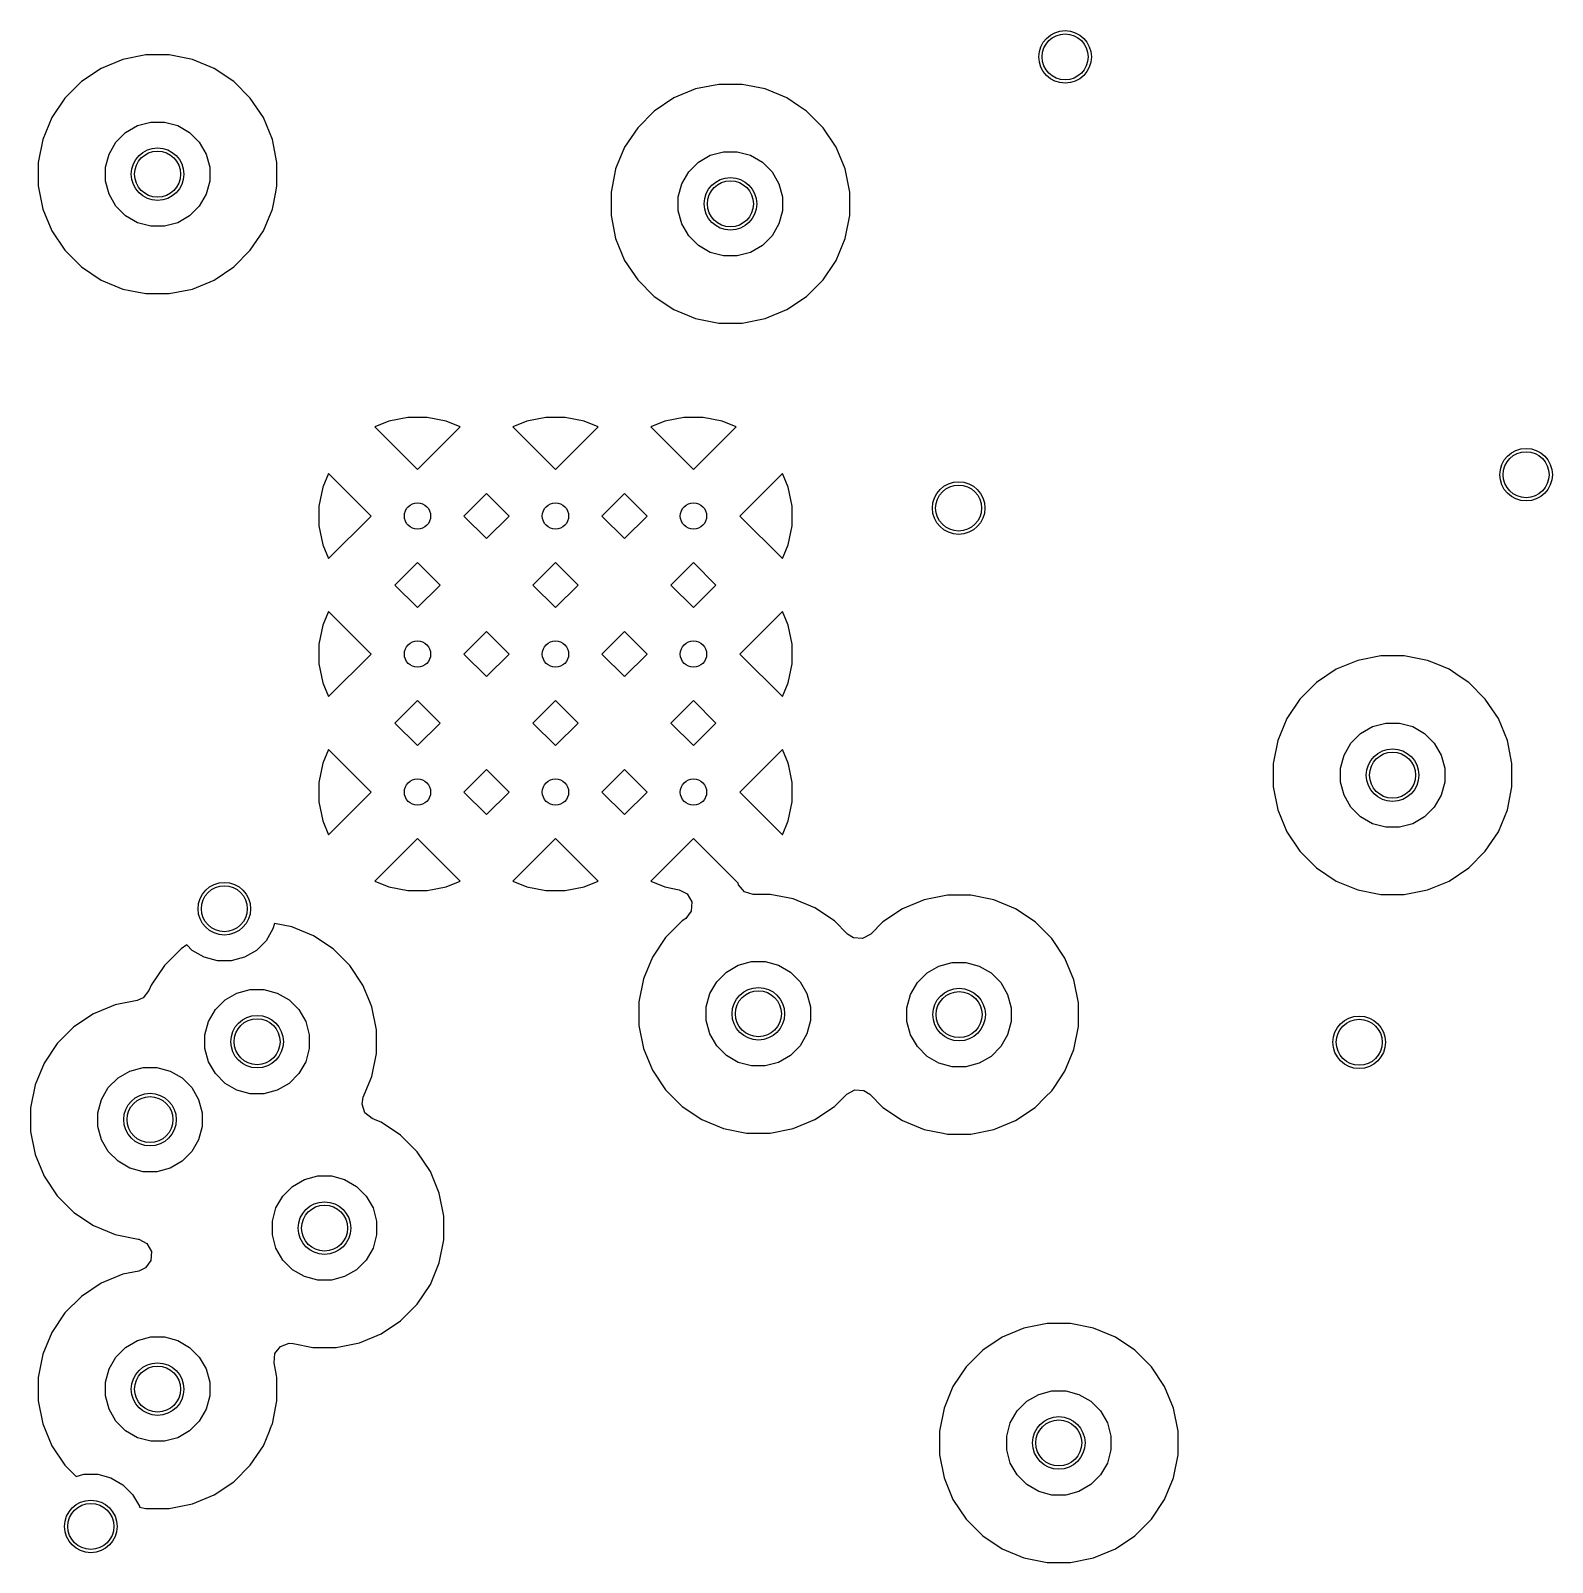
# Model space of a CAD drawing. Extents: x -2.18 to 1.8, y 0.44 to 2.81.
# Drawn here: x -1.118 to -0.6621, y 1.9292 to 2.388 of the extents above; entities that cross this region are included whole.
import ezdxf

# ---------------------------------------------------------------- set-up
doc = ezdxf.new("R2010")
doc.units = 0
doc.header["$MEASUREMENT"] = 0
doc.layers.add('BLACK', color=7, linetype='CONTINUOUS')

msp = doc.modelspace()

# ---------------------------------------------------------------- linework, layer by layer
at = {"layer": 'BLACK', "linetype": 'CONTINUOUS'}
for p, q in [((-1.09694, 2.3767), (-1.1028, 2.37278)), ((-1.09043, 2.37939), (-1.09694, 2.3767)), ((-1.09694, 2.3767), (-1.09694, 2.3767)), ((-1.08352, 2.38077), (-1.09043, 2.37939)), ((-1.09043, 2.37939), (-1.09043, 2.37939)), ((-1.07648, 2.38077), (-1.08352, 2.38077)), ((-1.08352, 2.38077), (-1.08352, 2.38077)), ((-1.06957, 2.37939), (-1.07648, 2.38077)), ((-1.07648, 2.38077), (-1.07648, 2.38077)), ((-1.06306, 2.3767), (-1.06957, 2.37939)), ((-1.06957, 2.37939), (-1.06957, 2.37939)), ((-1.0572, 2.37278), (-1.06306, 2.3767)), ((-1.06306, 2.3767), (-1.06306, 2.3767)), ((-1.1028, 2.37278), (-1.10778, 2.3678)), ((-1.1028, 2.37278), (-1.1028, 2.37278)), ((-1.05222, 2.3678), (-1.0572, 2.37278)), ((-1.0572, 2.37278), (-1.0572, 2.37278)), ((-0.9119, 2.37189), (-0.91881, 2.37052)), ((-0.90486, 2.37189), (-0.9119, 2.37189)), ((-0.9119, 2.37189), (-0.9119, 2.37189)), ((-0.89795, 2.37052), (-0.90486, 2.37189)), ((-0.90486, 2.37189), (-0.90486, 2.37189)), ((-1.10778, 2.3678), (-1.1117, 2.36194)), ((-1.10778, 2.3678), (-1.10778, 2.3678)), ((-1.0483, 2.36194), (-1.05222, 2.3678)), ((-1.05222, 2.3678), (-1.05222, 2.3678)), ((-0.92532, 2.36782), (-0.93118, 2.3639)), ((-0.91881, 2.37052), (-0.92532, 2.36782)), ((-0.92532, 2.36782), (-0.92532, 2.36782)), ((-0.91881, 2.37052), (-0.91881, 2.37052)), ((-0.89144, 2.36782), (-0.89795, 2.37052)), ((-0.89795, 2.37052), (-0.89795, 2.37052)), ((-0.88797, 2.3655), (-0.89144, 2.36782)), ((-0.89144, 2.36782), (-0.89144, 2.36782)), ((-0.93118, 2.3639), (-0.93616, 2.35892)), ((-0.93118, 2.3639), (-0.93118, 2.3639)), ((-0.88558, 2.3639), (-0.88797, 2.3655)), ((-0.8806, 2.35892), (-0.88558, 2.3639)), ((-0.88558, 2.3639), (-0.88558, 2.3639)), ((-1.1117, 2.36194), (-1.11439, 2.35543)), ((-1.1117, 2.36194), (-1.1117, 2.36194)), ((-1.08959, 2.35749), (-1.08603, 2.35955)), ((-1.08603, 2.35955), (-1.08206, 2.36061)), ((-1.08206, 2.36061), (-1.07794, 2.36061)), ((-1.07794, 2.36061), (-1.07397, 2.35955)), ((-1.07397, 2.35955), (-1.07041, 2.35749)), ((-1.04561, 2.35543), (-1.0483, 2.36194)), ((-1.0483, 2.36194), (-1.0483, 2.36194)), ((-1.0483, 2.36194), (-1.0483, 2.36194)), ((-0.93616, 2.35892), (-0.94008, 2.35306)), ((-0.93616, 2.35892), (-0.93616, 2.35892)), ((-0.87668, 2.35306), (-0.8806, 2.35892)), ((-0.8806, 2.35892), (-0.8806, 2.35892)), ((-1.11439, 2.35543), (-1.11577, 2.34852)), ((-1.11439, 2.35543), (-1.11439, 2.35543)), ((-1.09455, 2.35103), (-1.09249, 2.35459)), ((-1.09249, 2.35459), (-1.08959, 2.35749)), ((-1.07041, 2.35749), (-1.06751, 2.35459)), ((-1.06751, 2.35459), (-1.06545, 2.35103)), ((-1.04423, 2.34852), (-1.04561, 2.35543)), ((-1.09561, 2.34706), (-1.09455, 2.35103)), ((-1.06545, 2.35103), (-1.06439, 2.34706)), ((-0.94008, 2.35306), (-0.94277, 2.34656)), ((-0.94008, 2.35306), (-0.94008, 2.35306)), ((-0.91797, 2.34862), (-0.91441, 2.35067)), ((-0.91441, 2.35067), (-0.91043, 2.35174)), ((-0.91043, 2.35174), (-0.90632, 2.35174)), ((-0.90632, 2.35174), (-0.90235, 2.35067)), ((-0.90235, 2.35067), (-0.89879, 2.34862)), ((-0.87399, 2.34656), (-0.87668, 2.35306)), ((-0.87668, 2.35306), (-0.87668, 2.35306)), ((-0.87668, 2.35306), (-0.87668, 2.35306)), ((-1.11577, 2.34852), (-1.11577, 2.34148)), ((-1.09561, 2.34294), (-1.09561, 2.34706)), ((-1.06439, 2.34706), (-1.06439, 2.34294)), ((-1.04423, 2.34148), (-1.04423, 2.34852)), ((-0.94277, 2.34655), (-0.94415, 2.33965)), ((-0.94277, 2.34656), (-0.94277, 2.34655)), ((-0.92293, 2.34215), (-0.92087, 2.34571)), ((-0.92087, 2.34571), (-0.91797, 2.34862)), ((-0.89879, 2.34862), (-0.89589, 2.34571)), ((-0.89589, 2.34571), (-0.89383, 2.34215)), ((-0.87261, 2.33964), (-0.87399, 2.34656)), ((-1.11577, 2.34148), (-1.11439, 2.33457)), ((-1.09455, 2.33897), (-1.09561, 2.34294)), ((-1.06439, 2.34294), (-1.06545, 2.33897)), ((-1.0446, 2.33965), (-1.04423, 2.34148)), ((-0.92399, 2.33818), (-0.92293, 2.34215)), ((-0.89383, 2.34215), (-0.89277, 2.33818)), ((-1.09249, 2.33541), (-1.09455, 2.33897)), ((-1.08959, 2.33251), (-1.09249, 2.33541)), ((-1.06751, 2.33541), (-1.07041, 2.33251)), ((-1.06545, 2.33897), (-1.06751, 2.33541)), ((-1.04561, 2.33457), (-1.0446, 2.33965)), ((-0.94415, 2.33965), (-0.94415, 2.3326)), ((-0.92399, 2.33407), (-0.92399, 2.33818)), ((-0.89277, 2.33818), (-0.89277, 2.33407)), ((-0.87261, 2.33422), (-0.87261, 2.33964)), ((-1.11439, 2.33457), (-1.11439, 2.33457)), ((-1.11439, 2.33457), (-1.1117, 2.32806)), ((-1.08603, 2.33045), (-1.08959, 2.33251)), ((-1.07041, 2.33251), (-1.07397, 2.33045)), ((-1.0483, 2.32806), (-1.04561, 2.33457)), ((-0.94415, 2.3326), (-0.94277, 2.32569)), ((-0.92293, 2.3301), (-0.92399, 2.33407)), ((-0.89277, 2.33407), (-0.89383, 2.3301)), ((-0.87399, 2.32569), (-0.87261, 2.3326)), ((-0.87261, 2.3326), (-0.87261, 2.33422)), ((-1.1117, 2.32806), (-1.1117, 2.32806)), ((-1.1117, 2.32806), (-1.10778, 2.3222)), ((-1.08206, 2.32939), (-1.08603, 2.33045)), ((-1.07794, 2.32939), (-1.08206, 2.32939)), ((-1.07397, 2.33045), (-1.07794, 2.32939)), ((-1.05222, 2.3222), (-1.0483, 2.32806)), ((-0.92087, 2.32654), (-0.92293, 2.3301)), ((-0.91797, 2.32363), (-0.92087, 2.32654)), ((-0.89589, 2.32654), (-0.89879, 2.32363)), ((-0.89383, 2.3301), (-0.89589, 2.32654)), ((-1.10778, 2.3222), (-1.10778, 2.3222)), ((-1.10778, 2.3222), (-1.1028, 2.31722)), ((-1.0572, 2.31722), (-1.05222, 2.3222)), ((-0.94277, 2.32569), (-0.94277, 2.32569)), ((-0.94277, 2.32569), (-0.94008, 2.31918)), ((-0.91441, 2.32157), (-0.91797, 2.32363)), ((-0.91043, 2.32051), (-0.91441, 2.32157)), ((-0.90235, 2.32157), (-0.90632, 2.32051)), ((-0.89879, 2.32363), (-0.90235, 2.32157)), ((-0.87668, 2.31918), (-0.87399, 2.32569)), ((-1.1028, 2.31722), (-1.1028, 2.31722)), ((-1.1028, 2.31722), (-1.09694, 2.3133)), ((-1.06306, 2.3133), (-1.0572, 2.31722)), ((-0.94008, 2.31918), (-0.94008, 2.31918)), ((-0.94008, 2.31918), (-0.93616, 2.31332)), ((-0.90632, 2.32051), (-0.91043, 2.32051)), ((-0.8806, 2.31332), (-0.87712, 2.31852)), ((-0.87712, 2.31852), (-0.87668, 2.31918)), ((-1.09694, 2.3133), (-1.09694, 2.3133)), ((-1.09694, 2.3133), (-1.09694, 2.3133)), ((-1.09694, 2.3133), (-1.09043, 2.31061)), ((-1.06957, 2.31061), (-1.06306, 2.3133)), ((-0.93616, 2.31332), (-0.93616, 2.31332)), ((-0.93616, 2.31332), (-0.93118, 2.30834)), ((-0.88558, 2.30834), (-0.8806, 2.31332)), ((-1.09043, 2.31061), (-1.08624, 2.30977)), ((-1.08624, 2.30977), (-1.08352, 2.30923)), ((-1.08352, 2.30923), (-1.08352, 2.30923)), ((-1.08352, 2.30923), (-1.08352, 2.30923)), ((-1.08352, 2.30923), (-1.07648, 2.30923)), ((-1.07648, 2.30923), (-1.06957, 2.31061)), ((-1.07648, 2.30923), (-1.07648, 2.30923)), ((-0.93118, 2.30834), (-0.93118, 2.30834)), ((-0.93118, 2.30834), (-0.92532, 2.30443)), ((-0.89144, 2.30443), (-0.88558, 2.30834)), ((-0.92532, 2.30443), (-0.92532, 2.30443)), ((-0.92532, 2.30443), (-0.92532, 2.30443)), ((-0.92532, 2.30443), (-0.91881, 2.30173)), ((-0.89795, 2.30173), (-0.89144, 2.30443)), ((-0.91881, 2.30173), (-0.9119, 2.30035)), ((-0.9119, 2.30035), (-0.9119, 2.30035)), ((-0.9119, 2.30035), (-0.9119, 2.30035)), ((-0.9119, 2.30035), (-0.90486, 2.30035)), ((-0.90486, 2.30035), (-0.89795, 2.30173)), ((-0.90486, 2.30035), (-0.90486, 2.30035)), ((-1.01074, 2.27101), (-1.01488, 2.26929)), ((-1.00503, 2.27215), (-1.01074, 2.27101)), ((-1.01074, 2.27101), (-1.01074, 2.27101)), ((-0.99922, 2.27215), (-1.00503, 2.27215)), ((-0.99351, 2.27101), (-0.99922, 2.27215)), ((-0.98937, 2.26929), (-0.99351, 2.27101)), ((-0.99351, 2.27101), (-0.99351, 2.27101)), ((-0.9694, 2.27101), (-0.97354, 2.26929)), ((-0.9637, 2.27215), (-0.9694, 2.27101)), ((-0.9694, 2.27101), (-0.9694, 2.27101)), ((-0.95788, 2.27215), (-0.9637, 2.27215)), ((-0.95217, 2.27101), (-0.95788, 2.27215)), ((-0.94803, 2.26929), (-0.95217, 2.27101)), ((-0.95217, 2.27101), (-0.95217, 2.27101)), ((-0.92806, 2.27101), (-0.93221, 2.26929)), ((-0.92236, 2.27215), (-0.92806, 2.27101)), ((-0.92806, 2.27101), (-0.92806, 2.27101)), ((-0.91654, 2.27215), (-0.92236, 2.27215)), ((-0.91084, 2.27101), (-0.91654, 2.27215)), ((-0.90669, 2.26929), (-0.91084, 2.27101)), ((-0.91084, 2.27101), (-0.91084, 2.27101)), ((-1.01488, 2.26929), (-1.00213, 2.25654)), ((-1.01488, 2.26929), (-1.01488, 2.26929)), ((-1.00213, 2.25654), (-0.98937, 2.26929)), ((-0.98937, 2.26929), (-0.98937, 2.26929)), ((-0.97354, 2.26929), (-0.96079, 2.25654)), ((-0.97354, 2.26929), (-0.97354, 2.26929)), ((-0.96079, 2.25654), (-0.94803, 2.26929)), ((-0.94803, 2.26929), (-0.94803, 2.26929)), ((-0.93221, 2.26929), (-0.91945, 2.25654)), ((-0.93221, 2.26929), (-0.93221, 2.26929)), ((-0.91945, 2.25654), (-0.90669, 2.26929)), ((-1.0288, 2.25537), (-1.03052, 2.25123)), ((-1.01683, 2.2434), (-1.0288, 2.25537)), ((-1.0288, 2.25537), (-1.0288, 2.25537)), ((-1.00213, 2.25654), (-1.00213, 2.25654)), ((-0.96079, 2.25654), (-0.96079, 2.25654)), ((-0.91945, 2.25654), (-0.91945, 2.25654)), ((-0.89277, 2.25537), (-0.90553, 2.24262)), ((-0.89106, 2.25123), (-0.89277, 2.25537)), ((-1.03052, 2.25123), (-1.03165, 2.24553)), ((-1.03052, 2.25123), (-1.03052, 2.25123)), ((-0.98146, 2.24937), (-0.98821, 2.24262)), ((-0.97549, 2.2434), (-0.98146, 2.24937)), ((-0.94012, 2.24937), (-0.94687, 2.24262)), ((-0.93415, 2.2434), (-0.94012, 2.24937)), ((-0.88992, 2.24553), (-0.89106, 2.25123)), ((-0.89106, 2.25123), (-0.89106, 2.25123)), ((-1.03165, 2.24553), (-1.03165, 2.23971)), ((-1.01605, 2.24262), (-1.01683, 2.2434)), ((-0.97471, 2.24262), (-0.97549, 2.2434)), ((-0.93337, 2.24262), (-0.93415, 2.2434)), ((-0.88992, 2.23971), (-0.88992, 2.24553)), ((-0.88992, 2.24553), (-0.88992, 2.24553)), ((-1.03165, 2.23971), (-1.03052, 2.23401)), ((-1.0288, 2.22986), (-1.01605, 2.24262)), ((-1.01605, 2.24262), (-1.01605, 2.24262)), ((-0.98821, 2.24262), (-0.98146, 2.23587)), ((-0.98146, 2.23587), (-0.97471, 2.24262)), ((-0.94687, 2.24262), (-0.94012, 2.23587)), ((-0.94012, 2.23587), (-0.93337, 2.24262)), ((-0.90553, 2.24262), (-0.90553, 2.24262)), ((-0.90553, 2.24262), (-0.89277, 2.22986)), ((-0.89106, 2.23401), (-0.88992, 2.23971)), ((-0.88992, 2.23971), (-0.88992, 2.23971)), ((-1.03052, 2.23401), (-1.03052, 2.23401)), ((-1.03052, 2.23401), (-1.0288, 2.22986)), ((-0.89277, 2.22986), (-0.89106, 2.234)), ((-0.89277, 2.22986), (-0.89277, 2.22986)), ((-0.89106, 2.234), (-0.89106, 2.23401)), ((-1.00213, 2.2287), (-1.00888, 2.22195)), ((-0.99538, 2.22195), (-1.00213, 2.2287)), ((-0.96079, 2.2287), (-0.96754, 2.22195)), ((-0.95404, 2.22195), (-0.96079, 2.2287)), ((-0.91945, 2.2287), (-0.9262, 2.22195)), ((-0.9127, 2.22195), (-0.91945, 2.2287)), ((-1.00888, 2.22195), (-1.00213, 2.2152)), ((-1.00213, 2.2152), (-0.99538, 2.22195)), ((-0.96754, 2.22195), (-0.96079, 2.2152)), ((-0.96079, 2.2152), (-0.95404, 2.22195)), ((-0.9262, 2.22195), (-0.91945, 2.2152)), ((-0.91945, 2.2152), (-0.9127, 2.22195)), ((-1.0288, 2.21404), (-1.03052, 2.20989)), ((-1.01683, 2.20206), (-1.0288, 2.21404)), ((-1.0288, 2.21404), (-1.0288, 2.21404)), ((-0.89277, 2.21404), (-0.90553, 2.20128)), ((-0.89106, 2.20989), (-0.89277, 2.21404)), ((-1.03052, 2.20989), (-1.03165, 2.20419)), ((-1.03052, 2.20989), (-1.03052, 2.20989)), ((-0.98146, 2.20803), (-0.98821, 2.20128)), ((-0.97549, 2.20206), (-0.98146, 2.20803)), ((-0.94012, 2.20803), (-0.94687, 2.20128)), ((-0.93415, 2.20206), (-0.94012, 2.20803)), ((-0.88992, 2.20419), (-0.89106, 2.20989)), ((-0.89106, 2.20989), (-0.89106, 2.20989)), ((-1.03165, 2.20419), (-1.03165, 2.19837)), ((-1.01605, 2.20128), (-1.01683, 2.20206)), ((-0.97471, 2.20128), (-0.97549, 2.20206)), ((-0.93337, 2.20128), (-0.93415, 2.20206)), ((-0.88992, 2.19837), (-0.88992, 2.20419)), ((-0.88992, 2.20419), (-0.88992, 2.20419)), ((-1.03165, 2.19837), (-1.03052, 2.19267)), ((-1.0288, 2.18852), (-1.01605, 2.20128)), ((-1.01605, 2.20128), (-1.01605, 2.20128)), ((-0.98821, 2.20128), (-0.98146, 2.19453)), ((-0.98146, 2.19453), (-0.97471, 2.20128)), ((-0.94687, 2.20128), (-0.94012, 2.19453)), ((-0.94012, 2.19453), (-0.93337, 2.20128)), ((-0.90553, 2.20128), (-0.90553, 2.20128)), ((-0.90553, 2.20128), (-0.89277, 2.18852)), ((-0.89106, 2.19267), (-0.88992, 2.19837)), ((-0.88992, 2.19837), (-0.88992, 2.19837)), ((-0.72043, 2.19939), (-0.72694, 2.1967)), ((-0.71352, 2.20077), (-0.72043, 2.19939)), ((-0.72043, 2.19939), (-0.72043, 2.19939)), ((-0.70648, 2.20077), (-0.71352, 2.20077)), ((-0.71352, 2.20077), (-0.71352, 2.20077)), ((-0.69957, 2.19939), (-0.70648, 2.20077)), ((-0.70648, 2.20077), (-0.70648, 2.20077)), ((-0.69747, 2.19852), (-0.69957, 2.19939)), ((-0.69957, 2.19939), (-0.69957, 2.19939)), ((-0.69306, 2.1967), (-0.69747, 2.19852)), ((-0.72694, 2.1967), (-0.7328, 2.19278)), ((-0.72694, 2.1967), (-0.72694, 2.1967)), ((-0.69007, 2.1947), (-0.69306, 2.1967)), ((-0.69306, 2.1967), (-0.69306, 2.1967)), ((-0.6872, 2.19278), (-0.69007, 2.1947)), ((-1.03052, 2.19267), (-1.03052, 2.19267)), ((-1.03052, 2.19267), (-1.0288, 2.18852)), ((-0.89277, 2.18852), (-0.89106, 2.19267)), ((-0.89277, 2.18852), (-0.89277, 2.18852)), ((-0.89106, 2.19267), (-0.89106, 2.19267)), ((-0.7328, 2.19278), (-0.73778, 2.1878)), ((-0.7328, 2.19278), (-0.7328, 2.19278)), ((-0.68222, 2.1878), (-0.6872, 2.19278)), ((-0.6872, 2.19278), (-0.6872, 2.19278)), ((-1.00213, 2.18736), (-1.00888, 2.18061)), ((-0.99538, 2.18061), (-1.00213, 2.18736)), ((-0.96079, 2.18736), (-0.96754, 2.18061)), ((-0.95404, 2.18061), (-0.96079, 2.18736)), ((-0.91945, 2.18736), (-0.9262, 2.18061)), ((-0.9127, 2.18061), (-0.91945, 2.18736)), ((-0.73778, 2.1878), (-0.7417, 2.18194)), ((-0.73778, 2.1878), (-0.73778, 2.1878)), ((-0.6783, 2.18194), (-0.68222, 2.1878)), ((-0.68222, 2.1878), (-0.68222, 2.1878)), ((-1.00888, 2.18061), (-1.00213, 2.17386)), ((-1.00213, 2.17386), (-0.99538, 2.18061)), ((-0.96754, 2.18061), (-0.96079, 2.17386)), ((-0.96079, 2.17386), (-0.95404, 2.18061)), ((-0.9262, 2.18061), (-0.91945, 2.17386)), ((-0.91945, 2.17386), (-0.9127, 2.18061)), ((-0.7417, 2.18194), (-0.74439, 2.17543)), ((-0.7417, 2.18194), (-0.7417, 2.18194)), ((-0.71959, 2.17749), (-0.71603, 2.17955)), ((-0.71603, 2.17955), (-0.71206, 2.18061)), ((-0.71206, 2.18061), (-0.70794, 2.18061)), ((-0.70794, 2.18061), (-0.70397, 2.17955)), ((-0.70397, 2.17955), (-0.70041, 2.17749)), ((-0.67561, 2.17543), (-0.6783, 2.18194)), ((-0.6783, 2.18194), (-0.6783, 2.18194)), ((-0.6783, 2.18194), (-0.6783, 2.18194)), ((-0.74439, 2.17543), (-0.74577, 2.16852)), ((-0.74439, 2.17543), (-0.74439, 2.17543)), ((-0.72455, 2.17103), (-0.72249, 2.17459)), ((-0.72249, 2.17459), (-0.71959, 2.17749)), ((-0.70041, 2.17749), (-0.69751, 2.17459)), ((-0.69751, 2.17459), (-0.69545, 2.17103)), ((-0.67423, 2.16852), (-0.67561, 2.17543)), ((-1.0288, 2.1727), (-1.03052, 2.16855)), ((-1.01683, 2.16072), (-1.0288, 2.1727)), ((-1.0288, 2.1727), (-1.0288, 2.1727)), ((-0.89277, 2.1727), (-0.90553, 2.15994)), ((-0.89106, 2.16855), (-0.89277, 2.1727)), ((-0.72561, 2.16706), (-0.72455, 2.17103)), ((-0.69545, 2.17103), (-0.69439, 2.16706)), ((-1.03052, 2.16855), (-1.03165, 2.16285)), ((-1.03052, 2.16855), (-1.03052, 2.16855)), ((-0.98146, 2.16669), (-0.98821, 2.15994)), ((-0.97549, 2.16072), (-0.98146, 2.16669)), ((-0.94012, 2.16669), (-0.94687, 2.15994)), ((-0.93415, 2.16072), (-0.94012, 2.16669)), ((-0.89105, 2.16852), (-0.89106, 2.16855)), ((-0.89091, 2.16781), (-0.89105, 2.16852)), ((-0.88992, 2.16285), (-0.89091, 2.16781)), ((-0.89091, 2.16781), (-0.89091, 2.16781)), ((-0.74577, 2.16852), (-0.74577, 2.16148)), ((-0.72561, 2.16294), (-0.72561, 2.16706)), ((-0.69439, 2.16706), (-0.69439, 2.16294)), ((-0.67423, 2.16148), (-0.67423, 2.16852)), ((-1.03165, 2.16285), (-1.03165, 2.15703)), ((-0.88992, 2.15703), (-0.88992, 2.16285)), ((-0.74577, 2.16148), (-0.74439, 2.15457)), ((-0.72455, 2.15897), (-0.72561, 2.16294)), ((-0.69439, 2.16294), (-0.69545, 2.15897)), ((-0.67561, 2.15457), (-0.67423, 2.16148)), ((-1.03165, 2.15703), (-1.03052, 2.15133)), ((-1.0288, 2.14718), (-1.01605, 2.15994)), ((-1.01605, 2.15994), (-1.01683, 2.16072)), ((-1.01605, 2.15994), (-1.01605, 2.15994)), ((-0.98821, 2.15994), (-0.98146, 2.15319)), ((-0.98146, 2.15319), (-0.97471, 2.15994)), ((-0.97471, 2.15994), (-0.97549, 2.16072)), ((-0.94687, 2.15994), (-0.94012, 2.15319)), ((-0.94012, 2.15319), (-0.93337, 2.15994)), ((-0.93337, 2.15994), (-0.93415, 2.16072)), ((-0.90553, 2.15994), (-0.90553, 2.15994)), ((-0.90553, 2.15994), (-0.89277, 2.14718)), ((-0.89106, 2.15133), (-0.88992, 2.15703)), ((-0.88992, 2.15703), (-0.88992, 2.15703)), ((-0.72249, 2.15541), (-0.72455, 2.15897)), ((-0.69545, 2.15897), (-0.69751, 2.15541)), ((-0.74439, 2.15457), (-0.74439, 2.15457)), ((-0.74439, 2.15457), (-0.7417, 2.14806)), ((-0.71959, 2.15251), (-0.72249, 2.15541)), ((-0.71603, 2.15045), (-0.71959, 2.15251)), ((-0.70041, 2.15251), (-0.70397, 2.15045)), ((-0.69751, 2.15541), (-0.70041, 2.15251)), ((-0.6783, 2.14806), (-0.67561, 2.15457)), ((-1.03052, 2.15133), (-1.03052, 2.15133)), ((-1.03052, 2.15133), (-1.0288, 2.14718)), ((-0.89277, 2.14718), (-0.89106, 2.15133)), ((-0.89277, 2.14718), (-0.89277, 2.14718)), ((-0.89106, 2.15133), (-0.89106, 2.15133)), ((-0.7417, 2.14806), (-0.7417, 2.14806)), ((-0.7417, 2.14806), (-0.73778, 2.1422)), ((-0.71206, 2.14939), (-0.71603, 2.15045)), ((-0.70794, 2.14939), (-0.71206, 2.14939)), ((-0.70397, 2.15045), (-0.70794, 2.14939)), ((-0.68222, 2.1422), (-0.6783, 2.14806)), ((-1.00213, 2.14602), (-1.01488, 2.13326)), ((-0.98937, 2.13326), (-1.00213, 2.14602)), ((-1.00213, 2.14602), (-1.00213, 2.14602)), ((-0.96079, 2.14602), (-0.97354, 2.13326)), ((-0.94803, 2.13326), (-0.96079, 2.14602)), ((-0.96079, 2.14602), (-0.96079, 2.14602)), ((-0.91945, 2.14602), (-0.93221, 2.13326)), ((-0.90603, 2.13261), (-0.91945, 2.14602)), ((-0.91945, 2.14602), (-0.91945, 2.14602)), ((-0.73778, 2.1422), (-0.73778, 2.1422)), ((-0.73778, 2.1422), (-0.7328, 2.13722)), ((-0.6872, 2.13722), (-0.68222, 2.1422)), ((-1.01488, 2.13326), (-1.01074, 2.13155)), ((-0.99351, 2.13155), (-0.98937, 2.13326)), ((-0.98937, 2.13326), (-0.98937, 2.13326)), ((-0.97354, 2.13326), (-0.9694, 2.13155)), ((-0.95217, 2.13155), (-0.94803, 2.13326)), ((-0.94803, 2.13326), (-0.94803, 2.13326)), ((-0.93221, 2.13326), (-0.92806, 2.13155)), ((-0.7328, 2.13722), (-0.7328, 2.13722)), ((-0.7328, 2.13722), (-0.72694, 2.1333)), ((-0.72694, 2.1333), (-0.72694, 2.1333)), ((-0.72694, 2.1333), (-0.72694, 2.1333)), ((-0.72694, 2.1333), (-0.72043, 2.13061)), ((-0.69957, 2.13061), (-0.69306, 2.1333)), ((-0.69306, 2.1333), (-0.6872, 2.13722)), ((-1.01074, 2.13155), (-1.01074, 2.13155)), ((-1.01074, 2.13155), (-1.00503, 2.13041)), ((-1.00503, 2.13041), (-1.00503, 2.13041)), ((-1.00503, 2.13041), (-0.99922, 2.13041)), ((-0.99922, 2.13041), (-0.99351, 2.13155)), ((-0.99922, 2.13041), (-0.99922, 2.13041)), ((-0.99351, 2.13155), (-0.99351, 2.13155)), ((-0.9694, 2.13155), (-0.9694, 2.13155)), ((-0.9694, 2.13155), (-0.9637, 2.13041)), ((-0.9637, 2.13041), (-0.9637, 2.13041)), ((-0.9637, 2.13041), (-0.95788, 2.13041)), ((-0.95788, 2.13041), (-0.95217, 2.13155)), ((-0.95788, 2.13041), (-0.95788, 2.13041)), ((-0.95217, 2.13155), (-0.95217, 2.13155)), ((-0.92806, 2.13155), (-0.92378, 2.1307)), ((-0.92378, 2.1307), (-0.92134, 2.12942)), ((-0.92134, 2.12942), (-0.91998, 2.12703)), ((-0.90597, 2.13216), (-0.90603, 2.13261)), ((-0.90417, 2.13009), (-0.90597, 2.13216)), ((-0.90153, 2.12931), (-0.90417, 2.13009)), ((-0.89648, 2.12931), (-0.90153, 2.12931)), ((-0.88957, 2.12794), (-0.89648, 2.12931)), ((-0.89648, 2.12931), (-0.89648, 2.12931)), ((-0.84339, 2.12906), (-0.8503, 2.12768)), ((-0.83635, 2.12906), (-0.84339, 2.12906)), ((-0.84339, 2.12906), (-0.84339, 2.12906)), ((-0.82944, 2.12768), (-0.83635, 2.12906)), ((-0.83635, 2.12906), (-0.83635, 2.12906)), ((-0.72043, 2.13061), (-0.71447, 2.12942)), ((-0.71447, 2.12942), (-0.71352, 2.12923)), ((-0.71352, 2.12923), (-0.71352, 2.12923)), ((-0.71352, 2.12923), (-0.71352, 2.12923)), ((-0.71352, 2.12923), (-0.70648, 2.12923)), ((-0.70648, 2.12923), (-0.69957, 2.13061)), ((-0.70648, 2.12923), (-0.70648, 2.12923)), ((-0.92013, 2.12428), (-0.92174, 2.12205)), ((-0.91998, 2.12703), (-0.92013, 2.12428)), ((-0.88306, 2.12524), (-0.88957, 2.12794)), ((-0.88957, 2.12794), (-0.88957, 2.12794)), ((-0.8772, 2.12133), (-0.88306, 2.12524)), ((-0.88306, 2.12524), (-0.88306, 2.12524)), ((-0.85681, 2.12499), (-0.86267, 2.12107)), ((-0.8503, 2.12768), (-0.85681, 2.12499)), ((-0.85681, 2.12499), (-0.85681, 2.12499)), ((-0.8503, 2.12768), (-0.8503, 2.12768)), ((-0.82293, 2.12499), (-0.82944, 2.12768)), ((-0.82944, 2.12768), (-0.82944, 2.12768)), ((-0.81707, 2.12107), (-0.82293, 2.12499)), ((-0.82293, 2.12499), (-0.82293, 2.12499)), ((-1.04501, 2.12062), (-1.04545, 2.11897)), ((-1.03975, 2.11958), (-1.04501, 2.12062)), ((-1.03324, 2.11688), (-1.03975, 2.11958)), ((-1.03975, 2.11958), (-1.03975, 2.11958)), ((-0.9228, 2.12133), (-0.92778, 2.11634)), ((-0.92202, 2.12185), (-0.9228, 2.12133)), ((-0.9228, 2.12133), (-0.9228, 2.12133)), ((-0.92174, 2.12205), (-0.92202, 2.12185)), ((-0.87326, 2.11739), (-0.8772, 2.12133)), ((-0.8772, 2.12133), (-0.8772, 2.12133)), ((-0.86267, 2.12107), (-0.86636, 2.11739)), ((-0.86267, 2.12107), (-0.86267, 2.12107)), ((-0.81452, 2.11852), (-0.81707, 2.12107)), ((-0.81707, 2.12107), (-0.81707, 2.12107)), ((-1.04751, 2.11541), (-1.05041, 2.11251)), ((-1.04545, 2.11897), (-1.04751, 2.11541)), ((-1.02738, 2.11297), (-1.03324, 2.11688)), ((-1.03324, 2.11688), (-1.03324, 2.11688)), ((-0.92778, 2.11634), (-0.9317, 2.11049)), ((-0.92778, 2.11634), (-0.92778, 2.11634)), ((-0.87151, 2.11626), (-0.87326, 2.11739)), ((-0.86877, 2.11607), (-0.87151, 2.11626)), ((-0.86636, 2.11739), (-0.86877, 2.11607)), ((-0.81209, 2.11609), (-0.81452, 2.11852)), ((-0.81206, 2.11605), (-0.81209, 2.11609)), ((-0.80817, 2.11023), (-0.81206, 2.11605)), ((-0.81206, 2.11605), (-0.81206, 2.11605)), ((-0.81206, 2.11605), (-0.81206, 2.11605)), ((-1.07298, 2.11297), (-1.07797, 2.10798)), ((-1.07122, 2.11414), (-1.07298, 2.11297)), ((-1.07298, 2.11297), (-1.07298, 2.11297)), ((-1.06959, 2.11251), (-1.07122, 2.11414)), ((-1.06603, 2.11045), (-1.06959, 2.11251)), ((-1.06206, 2.10939), (-1.06603, 2.11045)), ((-1.05397, 2.11045), (-1.05794, 2.10939)), ((-1.05041, 2.11251), (-1.05397, 2.11045)), ((-1.0224, 2.10798), (-1.02738, 2.11297)), ((-1.02738, 2.11297), (-1.02738, 2.11297)), ((-0.9317, 2.11049), (-0.93439, 2.10398)), ((-0.9317, 2.11049), (-0.9317, 2.11049)), ((-1.07797, 2.10798), (-1.08188, 2.10213)), ((-1.07797, 2.10798), (-1.07797, 2.10798)), ((-1.05794, 2.10939), (-1.06206, 2.10939)), ((-1.01849, 2.10213), (-1.0224, 2.10798)), ((-1.0224, 2.10798), (-1.0224, 2.10798)), ((-0.91249, 2.10313), (-0.90959, 2.10604)), ((-0.90959, 2.10604), (-0.90603, 2.10809)), ((-0.90603, 2.10809), (-0.90206, 2.10916)), ((-0.90206, 2.10916), (-0.89794, 2.10916)), ((-0.89794, 2.10916), (-0.89397, 2.10809)), ((-0.89397, 2.10809), (-0.89041, 2.10604)), ((-0.89041, 2.10604), (-0.88751, 2.10313)), ((-0.85237, 2.10288), (-0.84946, 2.10578)), ((-0.84946, 2.10578), (-0.8459, 2.10784)), ((-0.8459, 2.10784), (-0.84193, 2.1089)), ((-0.84193, 2.1089), (-0.83782, 2.1089)), ((-0.83782, 2.1089), (-0.83385, 2.10784)), ((-0.83385, 2.10784), (-0.83028, 2.10578)), ((-0.83028, 2.10578), (-0.82738, 2.10288)), ((-0.80548, 2.10372), (-0.80817, 2.11023)), ((-0.80817, 2.11023), (-0.80817, 2.11023)), ((-0.80817, 2.11023), (-0.80817, 2.11023)), ((-1.08188, 2.10213), (-1.08257, 2.10046)), ((-1.08188, 2.10213), (-1.08188, 2.10213)), ((-1.01849, 2.10213), (-1.01849, 2.10213)), ((-1.01849, 2.10213), (-1.01849, 2.10213)), ((-1.01639, 2.09707), (-1.01849, 2.10213)), ((-0.93439, 2.10398), (-0.93577, 2.09707)), ((-0.93439, 2.10398), (-0.93439, 2.10398)), ((-0.91455, 2.09957), (-0.91249, 2.10313)), ((-0.88751, 2.10313), (-0.88545, 2.09957)), ((-0.85442, 2.09931), (-0.85237, 2.10288)), ((-0.82738, 2.10288), (-0.82532, 2.09931)), ((-0.8041, 2.09681), (-0.80548, 2.10372)), ((-1.08613, 2.09754), (-1.0927, 2.09623)), ((-1.0843, 2.09832), (-1.08613, 2.09754)), ((-1.08257, 2.10046), (-1.0843, 2.09832)), ((-1.06268, 2.09477), (-1.05977, 2.09768)), ((-1.05977, 2.09768), (-1.05621, 2.09973)), ((-1.05621, 2.09973), (-1.05224, 2.1008)), ((-1.05224, 2.1008), (-1.04813, 2.1008)), ((-1.04813, 2.1008), (-1.04416, 2.09973)), ((-1.04416, 2.09973), (-1.0406, 2.09768)), ((-1.0406, 2.09768), (-1.03769, 2.09477)), ((-1.01579, 2.09562), (-1.01639, 2.09707)), ((-0.93577, 2.09707), (-0.93577, 2.09002)), ((-0.91561, 2.0956), (-0.91455, 2.09957)), ((-0.88545, 2.09957), (-0.88439, 2.0956)), ((-0.85548, 2.09534), (-0.85442, 2.09931)), ((-0.82532, 2.09931), (-0.82426, 2.09534)), ((-0.8041, 2.08977), (-0.8041, 2.09681)), ((-1.09921, 2.09354), (-1.10507, 2.08962)), ((-1.0927, 2.09623), (-1.09921, 2.09354)), ((-1.09921, 2.09354), (-1.09921, 2.09354)), ((-1.0927, 2.09623), (-1.0927, 2.09623)), ((-1.06473, 2.09121), (-1.06268, 2.09477)), ((-1.03769, 2.09477), (-1.03563, 2.09121)), ((-1.01442, 2.08871), (-1.01579, 2.09562)), ((-0.91561, 2.09149), (-0.91561, 2.0956)), ((-0.88439, 2.0956), (-0.88439, 2.09149)), ((-0.85548, 2.09123), (-0.85548, 2.09534)), ((-0.82426, 2.09534), (-0.82426, 2.09123)), ((-1.10507, 2.08962), (-1.11005, 2.08464)), ((-1.10507, 2.08962), (-1.10507, 2.08962)), ((-1.0658, 2.08724), (-1.06473, 2.09121)), ((-1.03563, 2.09121), (-1.03457, 2.08724)), ((-1.01442, 2.08166), (-1.01442, 2.08871)), ((-0.93577, 2.09002), (-0.93439, 2.08311)), ((-0.91455, 2.08752), (-0.91561, 2.09149)), ((-0.91249, 2.08396), (-0.91455, 2.08752)), ((-0.88545, 2.08752), (-0.88751, 2.08396)), ((-0.88439, 2.09149), (-0.88545, 2.08752)), ((-0.85442, 2.08726), (-0.85548, 2.09123)), ((-0.82426, 2.09123), (-0.82532, 2.08726)), ((-0.80548, 2.08286), (-0.8041, 2.08977)), ((-1.11005, 2.08464), (-1.11396, 2.07878)), ((-1.11005, 2.08464), (-1.11005, 2.08464)), ((-1.0658, 2.08313), (-1.0658, 2.08724)), ((-1.06473, 2.07916), (-1.0658, 2.08313)), ((-1.03457, 2.08313), (-1.03563, 2.07916)), ((-1.03457, 2.08724), (-1.03457, 2.08313)), ((-0.93439, 2.08311), (-0.93439, 2.08311)), ((-0.93439, 2.08311), (-0.9317, 2.0766)), ((-0.90959, 2.08105), (-0.91249, 2.08396)), ((-0.88751, 2.08396), (-0.89041, 2.08105)), ((-0.85237, 2.0837), (-0.85442, 2.08726)), ((-0.84946, 2.08079), (-0.85237, 2.0837)), ((-0.82738, 2.0837), (-0.83028, 2.08079)), ((-0.82532, 2.08726), (-0.82738, 2.0837)), ((-0.80817, 2.07635), (-0.80548, 2.08286)), ((-1.11396, 2.07878), (-1.11666, 2.07227)), ((-1.11396, 2.07878), (-1.11396, 2.07878)), ((-1.06268, 2.0756), (-1.06473, 2.07916)), ((-1.03563, 2.07916), (-1.03769, 2.0756)), ((-1.01579, 2.07475), (-1.01442, 2.08166)), ((-0.90603, 2.07899), (-0.90959, 2.08105)), ((-0.90206, 2.07793), (-0.90603, 2.07899)), ((-0.89397, 2.07899), (-0.89794, 2.07793)), ((-0.89041, 2.08105), (-0.89397, 2.07899)), ((-0.8459, 2.07874), (-0.84946, 2.08079)), ((-0.84193, 2.07768), (-0.8459, 2.07874)), ((-0.83385, 2.07874), (-0.83782, 2.07768)), ((-0.83028, 2.08079), (-0.83385, 2.07874)), ((-1.09476, 2.07143), (-1.09185, 2.07433)), ((-1.09185, 2.07433), (-1.08829, 2.07639)), ((-1.08829, 2.07639), (-1.08432, 2.07745)), ((-1.08432, 2.07745), (-1.08021, 2.07745)), ((-1.08021, 2.07745), (-1.07624, 2.07639)), ((-1.07624, 2.07639), (-1.07268, 2.07433)), ((-1.07268, 2.07433), (-1.06977, 2.07143)), ((-1.05977, 2.07269), (-1.06268, 2.0756)), ((-1.03769, 2.0756), (-1.0406, 2.07269)), ((-1.01808, 2.06923), (-1.01579, 2.07475)), ((-0.9317, 2.0766), (-0.9317, 2.0766)), ((-0.9317, 2.0766), (-0.92778, 2.07074)), ((-0.89794, 2.07793), (-0.90206, 2.07793)), ((-0.83782, 2.07768), (-0.84193, 2.07768)), ((-0.81143, 2.07148), (-0.80817, 2.07635)), ((-0.80817, 2.07635), (-0.80817, 2.07635)), ((-0.80817, 2.07635), (-0.80817, 2.07635)), ((-1.11666, 2.07227), (-1.11803, 2.06536)), ((-1.11666, 2.07227), (-1.11666, 2.07227)), ((-1.09682, 2.06787), (-1.09476, 2.07143)), ((-1.06977, 2.07143), (-1.06772, 2.06787)), ((-1.05621, 2.07063), (-1.05977, 2.07269)), ((-1.05224, 2.06957), (-1.05621, 2.07063)), ((-1.04813, 2.06957), (-1.05224, 2.06957)), ((-1.04416, 2.07063), (-1.04813, 2.06957)), ((-1.0406, 2.07269), (-1.04416, 2.07063)), ((-1.01836, 2.06854), (-1.01808, 2.06923)), ((-0.92778, 2.07074), (-0.92778, 2.07074)), ((-0.92778, 2.07074), (-0.9228, 2.06576)), ((-0.8772, 2.06576), (-0.87352, 2.06944)), ((-0.87352, 2.06944), (-0.8711, 2.07076)), ((-0.8711, 2.07076), (-0.86836, 2.07057)), ((-0.86836, 2.07057), (-0.86661, 2.06944)), ((-0.86661, 2.06944), (-0.86267, 2.06551)), ((-0.81405, 2.06852), (-0.81209, 2.07049)), ((-0.81209, 2.07049), (-0.81143, 2.07147)), ((-0.81143, 2.07147), (-0.81143, 2.07148)), ((-1.11803, 2.06536), (-1.11803, 2.05832)), ((-1.09788, 2.0639), (-1.09682, 2.06787)), ((-1.06772, 2.06787), (-1.06665, 2.0639)), ((-1.01873, 2.0665), (-1.01836, 2.06854)), ((-1.01786, 2.06389), (-1.01873, 2.0665)), ((-0.9228, 2.06576), (-0.9228, 2.06576)), ((-0.9228, 2.06576), (-0.91694, 2.06185)), ((-0.88306, 2.06185), (-0.8772, 2.06576)), ((-0.86267, 2.06551), (-0.86267, 2.06551)), ((-0.86267, 2.06551), (-0.85681, 2.06159)), ((-0.82293, 2.06159), (-0.81707, 2.06551)), ((-0.81707, 2.06551), (-0.81405, 2.06852)), ((-1.09788, 2.05978), (-1.09788, 2.0639)), ((-1.06665, 2.0639), (-1.06665, 2.05978)), ((-1.01572, 2.06216), (-1.01786, 2.06389)), ((-1.01434, 2.06159), (-1.01572, 2.06216)), ((-1.01304, 2.06105), (-1.01434, 2.06159)), ((-1.00718, 2.05714), (-1.01304, 2.06105)), ((-1.01304, 2.06105), (-1.01304, 2.06105)), ((-1.01304, 2.06105), (-1.01304, 2.06105)), ((-0.91694, 2.06185), (-0.91694, 2.06185)), ((-0.91694, 2.06185), (-0.91694, 2.06185)), ((-0.91694, 2.06185), (-0.91043, 2.05915)), ((-0.88957, 2.05915), (-0.88306, 2.06185)), ((-0.85681, 2.06159), (-0.85681, 2.06159)), ((-0.85681, 2.06159), (-0.85681, 2.06159)), ((-0.85681, 2.06159), (-0.8503, 2.0589)), ((-0.82944, 2.0589), (-0.82293, 2.06159)), ((-1.11803, 2.05832), (-1.11666, 2.05141)), ((-1.09682, 2.05581), (-1.09788, 2.05978)), ((-1.09476, 2.05225), (-1.09682, 2.05581)), ((-1.06772, 2.05581), (-1.06977, 2.05225)), ((-1.06665, 2.05978), (-1.06772, 2.05581)), ((-1.0022, 2.05216), (-1.00718, 2.05714)), ((-1.00718, 2.05714), (-1.00718, 2.05714)), ((-0.91043, 2.05915), (-0.90352, 2.05778)), ((-0.90352, 2.05778), (-0.90352, 2.05778)), ((-0.90352, 2.05778), (-0.90352, 2.05778)), ((-0.90352, 2.05778), (-0.89648, 2.05778)), ((-0.89648, 2.05778), (-0.88957, 2.05915)), ((-0.89648, 2.05778), (-0.89648, 2.05778)), ((-0.8503, 2.0589), (-0.84468, 2.05778)), ((-0.84468, 2.05778), (-0.84339, 2.05752)), ((-0.84339, 2.05752), (-0.84339, 2.05752)), ((-0.84339, 2.05752), (-0.84339, 2.05752)), ((-0.84339, 2.05752), (-0.83635, 2.05752)), ((-0.83635, 2.05752), (-0.82944, 2.0589)), ((-0.83635, 2.05752), (-0.83635, 2.05752)), ((-1.11666, 2.05141), (-1.11666, 2.05141)), ((-1.11666, 2.05141), (-1.11396, 2.0449)), ((-1.09185, 2.04935), (-1.09476, 2.05225)), ((-1.06977, 2.05225), (-1.07268, 2.04935)), ((-0.99828, 2.0463), (-1.0022, 2.05216)), ((-1.0022, 2.05216), (-1.0022, 2.05216)), ((-1.08829, 2.04729), (-1.09185, 2.04935)), ((-1.08432, 2.04623), (-1.08829, 2.04729)), ((-1.08021, 2.04623), (-1.08432, 2.04623)), ((-1.07624, 2.04729), (-1.08021, 2.04623)), ((-1.07268, 2.04935), (-1.07624, 2.04729)), ((-0.99559, 2.03979), (-0.99828, 2.0463)), ((-0.99828, 2.0463), (-0.99828, 2.0463)), ((-0.99828, 2.0463), (-0.99828, 2.0463)), ((-1.11396, 2.0449), (-1.11396, 2.0449)), ((-1.11396, 2.0449), (-1.11005, 2.03904)), ((-1.04247, 2.03894), (-1.03957, 2.04185)), ((-1.03957, 2.04185), (-1.03601, 2.0439)), ((-1.03601, 2.0439), (-1.03203, 2.04497)), ((-1.03203, 2.04497), (-1.02792, 2.04497)), ((-1.02792, 2.04497), (-1.02395, 2.0439)), ((-1.02395, 2.0439), (-1.02039, 2.04185)), ((-1.02039, 2.04185), (-1.01749, 2.03894)), ((-1.11005, 2.03904), (-1.11005, 2.03904)), ((-1.11005, 2.03904), (-1.10507, 2.03406)), ((-1.04453, 2.03538), (-1.04247, 2.03894)), ((-1.01749, 2.03894), (-1.01543, 2.03538)), ((-0.99421, 2.03288), (-0.99559, 2.03979)), ((-1.10507, 2.03406), (-1.10507, 2.03406)), ((-1.10507, 2.03406), (-1.09921, 2.03014)), ((-1.04559, 2.03141), (-1.04453, 2.03538)), ((-1.01543, 2.03538), (-1.01437, 2.03141)), ((-0.99421, 2.02852), (-0.99421, 2.03288)), ((-1.09921, 2.03014), (-1.09921, 2.03014)), ((-1.09921, 2.03014), (-1.09921, 2.03014)), ((-1.09921, 2.03014), (-1.0927, 2.02745)), ((-1.04559, 2.0273), (-1.04559, 2.03141)), ((-1.01437, 2.03141), (-1.01437, 2.0273)), ((-0.99421, 2.02583), (-0.99421, 2.02852)), ((-1.0927, 2.02745), (-1.08579, 2.02607)), ((-1.08579, 2.02607), (-1.08565, 2.02604)), ((-1.08565, 2.02604), (-1.08321, 2.02477)), ((-1.08321, 2.02477), (-1.08185, 2.02238)), ((-1.04453, 2.02333), (-1.04559, 2.0273)), ((-1.04247, 2.01977), (-1.04453, 2.02333)), ((-1.01543, 2.02333), (-1.01749, 2.01977)), ((-1.01437, 2.0273), (-1.01543, 2.02333)), ((-0.99559, 2.01892), (-0.99421, 2.02583)), ((-1.08199, 2.01963), (-1.0836, 2.0174)), ((-1.08185, 2.02238), (-1.08199, 2.01963)), ((-1.03957, 2.01686), (-1.04247, 2.01977)), ((-1.01749, 2.01977), (-1.02039, 2.01686)), ((-0.99828, 2.01241), (-0.99559, 2.01892)), ((-1.09043, 2.01552), (-1.09694, 2.01282)), ((-1.08565, 2.01647), (-1.09043, 2.01552)), ((-1.09043, 2.01552), (-1.09043, 2.01552)), ((-1.0836, 2.0174), (-1.08565, 2.01647)), ((-1.03601, 2.01481), (-1.03957, 2.01686)), ((-1.03203, 2.01374), (-1.03601, 2.01481)), ((-1.02395, 2.01481), (-1.02792, 2.01374)), ((-1.02039, 2.01686), (-1.02395, 2.01481)), ((-1.09694, 2.01282), (-1.1028, 2.0089)), ((-1.09694, 2.01282), (-1.09694, 2.01282)), ((-1.02792, 2.01374), (-1.03203, 2.01374)), ((-1.0022, 2.00655), (-0.99828, 2.01241)), ((-1.1028, 2.0089), (-1.10778, 2.00392)), ((-1.1028, 2.0089), (-1.1028, 2.0089)), ((-1.00718, 2.00157), (-1.0022, 2.00655)), ((-1.10778, 2.00392), (-1.1117, 1.99806)), ((-1.10778, 2.00392), (-1.10778, 2.00392)), ((-1.01304, 1.99766), (-1.00718, 2.00157)), ((-0.81352, 2.00077), (-0.82043, 1.99939)), ((-0.80648, 2.00077), (-0.81352, 2.00077)), ((-0.81352, 2.00077), (-0.81352, 2.00077)), ((-0.79957, 1.99939), (-0.80648, 2.00077)), ((-0.80648, 2.00077), (-0.80648, 2.00077)), ((-1.1117, 1.99806), (-1.11439, 1.99156)), ((-1.1117, 1.99806), (-1.1117, 1.99806)), ((-1.08959, 1.99362), (-1.08603, 1.99567)), ((-1.08603, 1.99567), (-1.08206, 1.99674)), ((-1.08206, 1.99674), (-1.07794, 1.99674)), ((-1.07794, 1.99674), (-1.07397, 1.99567)), ((-1.07397, 1.99567), (-1.07041, 1.99362)), ((-1.01955, 1.99496), (-1.01304, 1.99766)), ((-0.82694, 1.9967), (-0.8328, 1.99278)), ((-0.82043, 1.99939), (-0.82694, 1.9967)), ((-0.82694, 1.9967), (-0.82694, 1.9967)), ((-0.82043, 1.99939), (-0.82043, 1.99939)), ((-0.79306, 1.9967), (-0.79957, 1.99939)), ((-0.79957, 1.99939), (-0.79957, 1.99939)), ((-0.7872, 1.99278), (-0.79306, 1.9967)), ((-0.79306, 1.9967), (-0.79306, 1.9967)), ((-1.11439, 1.99155), (-1.11577, 1.98465)), ((-1.11439, 1.99156), (-1.11439, 1.99155)), ((-1.09249, 1.99071), (-1.08959, 1.99362)), ((-1.07041, 1.99362), (-1.06751, 1.99071)), ((-1.0451, 1.98901), (-1.04486, 1.99175)), ((-1.04486, 1.99175), (-1.04317, 1.99392)), ((-1.04317, 1.99392), (-1.04057, 1.99484)), ((-1.04057, 1.99484), (-1.03936, 1.99475)), ((-1.03936, 1.99475), (-1.0335, 1.99359)), ((-1.0335, 1.99359), (-1.0335, 1.99359)), ((-1.0335, 1.99359), (-1.0335, 1.99359)), ((-1.0335, 1.99359), (-1.02646, 1.99359)), ((-1.02646, 1.99359), (-1.01955, 1.99496)), ((-1.02646, 1.99359), (-1.02646, 1.99359)), ((-0.8328, 1.99278), (-0.83778, 1.9878)), ((-0.8328, 1.99278), (-0.8328, 1.99278)), ((-0.78294, 1.98852), (-0.7872, 1.99278)), ((-0.7872, 1.99278), (-0.7872, 1.99278)), ((-1.09561, 1.98318), (-1.09455, 1.98715)), ((-1.09455, 1.98715), (-1.09249, 1.99071)), ((-1.06751, 1.99071), (-1.06545, 1.98715)), ((-1.06545, 1.98715), (-1.06439, 1.98318)), ((-1.04434, 1.9852), (-1.0451, 1.98901)), ((-0.83778, 1.9878), (-0.8417, 1.98194)), ((-0.83778, 1.9878), (-0.83778, 1.9878)), ((-0.78222, 1.9878), (-0.78294, 1.98852)), ((-0.7783, 1.98194), (-0.78222, 1.9878)), ((-0.78222, 1.9878), (-0.78222, 1.9878)), ((-1.11577, 1.98465), (-1.11577, 1.9776)), ((-1.09561, 1.97907), (-1.09561, 1.98318)), ((-1.06439, 1.98318), (-1.06439, 1.97907)), ((-1.04423, 1.98464), (-1.04434, 1.9852)), ((-1.04423, 1.9776), (-1.04423, 1.98464)), ((-0.8417, 1.98194), (-0.84439, 1.97543)), ((-0.8417, 1.98194), (-0.8417, 1.98194)), ((-0.77561, 1.97543), (-0.7783, 1.98194)), ((-0.7783, 1.98194), (-0.7783, 1.98194)), ((-0.7783, 1.98194), (-0.7783, 1.98194)), ((-1.11577, 1.9776), (-1.11439, 1.97069)), ((-1.09455, 1.9751), (-1.09561, 1.97907)), ((-1.06439, 1.97907), (-1.06545, 1.9751)), ((-1.04561, 1.97069), (-1.04423, 1.9776)), ((-0.82249, 1.97459), (-0.81959, 1.97749)), ((-0.81959, 1.97749), (-0.81603, 1.97955)), ((-0.81603, 1.97955), (-0.81206, 1.98061)), ((-0.81206, 1.98061), (-0.80794, 1.98061)), ((-0.80794, 1.98061), (-0.80397, 1.97955)), ((-0.80397, 1.97955), (-0.80041, 1.97749)), ((-0.80041, 1.97749), (-0.79751, 1.97459)), ((-1.09249, 1.97154), (-1.09455, 1.9751)), ((-1.06545, 1.9751), (-1.06751, 1.97154)), ((-0.84439, 1.97543), (-0.84577, 1.96852)), ((-0.84439, 1.97543), (-0.84439, 1.97543)), ((-0.82455, 1.97103), (-0.82249, 1.97459)), ((-0.79751, 1.97459), (-0.79545, 1.97103)), ((-0.77423, 1.96852), (-0.77561, 1.97543)), ((-1.11439, 1.97069), (-1.11439, 1.97069)), ((-1.11439, 1.97069), (-1.1117, 1.96418)), ((-1.08959, 1.96863), (-1.09249, 1.97154)), ((-1.08603, 1.96657), (-1.08959, 1.96863)), ((-1.07041, 1.96863), (-1.07397, 1.96657)), ((-1.06751, 1.97154), (-1.07041, 1.96863)), ((-1.0483, 1.96418), (-1.0465, 1.96852)), ((-1.0465, 1.96852), (-1.04614, 1.96939)), ((-1.04614, 1.96939), (-1.04563, 1.97063)), ((-1.04563, 1.97063), (-1.04561, 1.97069)), ((-1.04563, 1.97063), (-1.04563, 1.97063)), ((-0.84577, 1.96852), (-0.84577, 1.96148)), ((-0.82561, 1.96706), (-0.82455, 1.97103)), ((-0.79545, 1.97103), (-0.79439, 1.96706)), ((-0.77423, 1.96148), (-0.77423, 1.96852)), ((-1.1117, 1.96418), (-1.1117, 1.96418)), ((-1.1117, 1.96418), (-1.10778, 1.95832)), ((-1.08206, 1.96551), (-1.08603, 1.96657)), ((-1.07794, 1.96551), (-1.08206, 1.96551)), ((-1.07397, 1.96657), (-1.07794, 1.96551)), ((-1.05222, 1.95832), (-1.0483, 1.96418)), ((-0.82561, 1.96294), (-0.82561, 1.96706)), ((-0.79439, 1.96706), (-0.79439, 1.96294)), ((-0.84577, 1.96148), (-0.84439, 1.95457)), ((-0.82455, 1.95897), (-0.82561, 1.96294)), ((-0.82249, 1.95541), (-0.82455, 1.95897)), ((-0.79545, 1.95897), (-0.79751, 1.95541)), ((-0.79439, 1.96294), (-0.79545, 1.95897)), ((-0.77561, 1.95457), (-0.77423, 1.96148)), ((-1.10778, 1.95832), (-1.10778, 1.95832)), ((-1.10778, 1.95832), (-1.10444, 1.95498)), ((-1.10444, 1.95498), (-1.10206, 1.95561)), ((-1.10206, 1.95561), (-1.09794, 1.95561)), ((-1.09794, 1.95561), (-1.09397, 1.95455)), ((-1.09397, 1.95455), (-1.09041, 1.95249)), ((-1.0572, 1.95334), (-1.05222, 1.95832)), ((-0.84439, 1.95457), (-0.84439, 1.95457)), ((-0.84439, 1.95457), (-0.8417, 1.94806)), ((-0.81959, 1.95251), (-0.82249, 1.95541)), ((-0.79751, 1.95541), (-0.80041, 1.95251)), ((-0.7783, 1.94806), (-0.77561, 1.95457)), ((-1.09041, 1.95249), (-1.08751, 1.94959)), ((-1.06306, 1.94943), (-1.0572, 1.95334)), ((-0.81603, 1.95045), (-0.81959, 1.95251)), ((-0.81206, 1.94939), (-0.81603, 1.95045)), ((-0.80397, 1.95045), (-0.80794, 1.94939)), ((-0.80041, 1.95251), (-0.80397, 1.95045)), ((-1.08751, 1.94959), (-1.08545, 1.94603)), ((-1.08545, 1.94603), (-1.08537, 1.94572)), ((-1.08537, 1.94572), (-1.08352, 1.94535)), ((-1.08352, 1.94535), (-1.08352, 1.94535)), ((-1.08352, 1.94535), (-1.08352, 1.94535)), ((-1.08352, 1.94535), (-1.07648, 1.94535)), ((-1.07648, 1.94535), (-1.06957, 1.94673)), ((-1.07648, 1.94535), (-1.07648, 1.94535)), ((-1.06957, 1.94673), (-1.06306, 1.94943)), ((-0.8417, 1.94806), (-0.8417, 1.94806)), ((-0.8417, 1.94806), (-0.83778, 1.9422)), ((-0.80794, 1.94939), (-0.81206, 1.94939)), ((-0.78222, 1.9422), (-0.7783, 1.94806)), ((-0.83778, 1.9422), (-0.83778, 1.9422)), ((-0.83778, 1.9422), (-0.8328, 1.93722)), ((-0.78589, 1.93852), (-0.78222, 1.9422)), ((-0.8328, 1.93722), (-0.8328, 1.93722)), ((-0.8328, 1.93722), (-0.82694, 1.9333)), ((-0.79306, 1.9333), (-0.7872, 1.93722)), ((-0.7872, 1.93722), (-0.78589, 1.93852)), ((-0.82694, 1.9333), (-0.82694, 1.9333)), ((-0.82694, 1.9333), (-0.82694, 1.9333)), ((-0.82694, 1.9333), (-0.82043, 1.93061)), ((-0.79957, 1.93061), (-0.79306, 1.9333)), ((-0.82043, 1.93061), (-0.81352, 1.92923)), ((-0.81352, 1.92923), (-0.81352, 1.92923)), ((-0.81352, 1.92923), (-0.81352, 1.92923)), ((-0.81352, 1.92923), (-0.80648, 1.92923)), ((-0.80648, 1.92923), (-0.79957, 1.93061)), ((-0.80648, 1.92923), (-0.80648, 1.92923))]:
    msp.add_line(p, q, dxfattribs=at)
at = {"layer": 'BLACK'}
for centre, radius in [((-0.80811, 2.38012), 0.00787), ((-1.08, 2.345), 0.00787), ((-0.90838, 2.33612), 0.00787), ((-0.67, 2.255), 0.00787), ((-0.84, 2.245), 0.00787), ((-1.00213, 2.24262), 0.00394), ((-0.96079, 2.24262), 0.00394), ((-0.91945, 2.24262), 0.00394), ((-1.00213, 2.20128), 0.00394), ((-0.96079, 2.20128), 0.00394), ((-0.91945, 2.20128), 0.00394), ((-0.71, 2.165), 0.00787), ((-1.00213, 2.15994), 0.00394), ((-0.96079, 2.15994), 0.00394), ((-0.91945, 2.15994), 0.00394), ((-1.06, 2.125), 0.00787), ((-0.9, 2.09354), 0.00787), ((-0.83987, 2.09329), 0.00787), ((-1.05018, 2.08518), 0.00787), ((-0.72, 2.085), 0.00787), ((-1.08227, 2.06184), 0.00787), ((-1.02998, 2.02935), 0.00787), ((-1.08, 1.98112), 0.00787), ((-0.81, 1.965), 0.00787), ((-1.1, 1.94), 0.00787)]:
    msp.add_circle(centre, radius, dxfattribs=at)
at = {"layer": 'WHITE'}
for centre, radius in [((-0.80811, 2.38012), 0.00689), ((-1.08, 2.345), 0.00689), ((-0.90838, 2.33612), 0.00689), ((-0.67, 2.255), 0.00689), ((-0.84, 2.245), 0.00689), ((-1.00213, 2.24262), 0.00394), ((-0.96079, 2.24262), 0.00394), ((-0.91945, 2.24262), 0.00394), ((-1.00213, 2.20128), 0.00394), ((-0.96079, 2.20128), 0.00394), ((-0.91945, 2.20128), 0.00394), ((-0.71, 2.165), 0.00689), ((-1.00213, 2.15994), 0.00394), ((-0.96079, 2.15994), 0.00394), ((-0.91945, 2.15994), 0.00394), ((-1.06, 2.125), 0.00689), ((-0.9, 2.09354), 0.00689), ((-0.83987, 2.09329), 0.00689), ((-1.05018, 2.08518), 0.00689), ((-0.72, 2.085), 0.00689), ((-1.08227, 2.06184), 0.00689), ((-1.02998, 2.02935), 0.00689), ((-1.08, 1.98112), 0.00689), ((-0.81, 1.965), 0.00689), ((-1.1, 1.94), 0.00689)]:
    msp.add_circle(centre, radius, dxfattribs=at)

doc.saveas('drawing.dxf')
